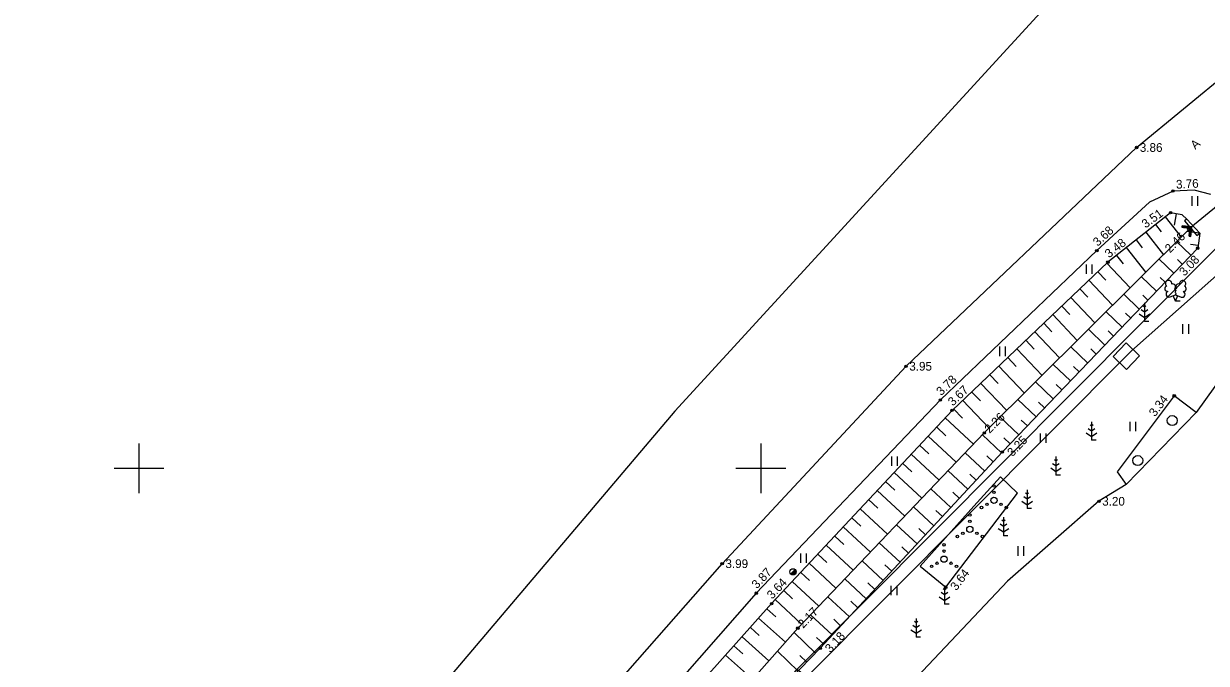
# Model space of a CAD drawing. Extents: x 406937 to 703495, y 6445581 to 6538256.
# Drawn here: x 408890.7 to 408985.8, y 6534934.3 to 6534985.8 of the extents above; entities that cross this region are included whole.
import ezdxf

# ---------------------------------------------------------------- set-up
doc = ezdxf.new("R2010")
doc.units = 0
for name, color, linetype in [('14295G geoalus_H - HALJASTUS', 7, 'Continuous'), ('14295G geoalus_H - KORGUS-EH2000', 7, 'Continuous'), ('14295G geoalus_H - MOOTPIIR', 7, 'Continuous'), ('14295G geoalus_H - PIIR', 7, 'Continuous'), ('14295G geoalus_H - POST', 7, 'Continuous'), ('14295G geoalus_H - PUU', 7, 'Continuous'), ('14295G geoalus_H - RELJEEF', 7, 'Continuous'), ('14295G geoalus_H - TEE', 7, 'Continuous'), ('14295G geoalus_H - TRUUP', 7, 'Continuous'), ('14295G geoalus_H - VORK', 7, 'Continuous'), ('HALJASTUS', 7, 'Continuous'), ('KORGUS-EH2000', 7, 'Continuous'), ('xref_LC4212-2 - Kaevik', 7, 'Continuous'), ('xref_LC4212-2 - Proj_ KP', 7, 'Continuous'), ('xref_LC4212-2 - Proj_ puurimistoru', 7, 'Continuous')]:
    doc.layers.add(name, color=color, linetype=linetype)

# ---------------------------------------------------------------- blocks, each defined once
blk = doc.blocks.new('RING02')
at = {"layer": 'KORGUS-EH2000'}
blk.add_circle((0, 0), 20, dxfattribs=at)
blk = doc.blocks.new('LEHTP2')
at = {"layer": '14295G geoalus_H - PUU'}
for p, q in [((-88, 67), (1, 102)), ((0, 0), (-35, 88)), ((0, 0), (36, 88)), ((76, 0), (0, 0)), ((1, 102), (89, 66))]:
    blk.add_line(p, q, dxfattribs=at)
blk.add_lwpolyline([(1, 201), (-3, 186), (-3, 182), (-1, 176), (3, 169), (4, 165), (1, 158), (-4, 148), (-5, 143), (-4, 140), (-2, 134), (5, 122), (6, 118), (5, 114), (2, 107), (1, 102)], dxfattribs=at)
for centre, radius, start, end in [((-126, 201), 44.8, 111.4304, 274.4987), ((-111, 283), 51.2, 111.5027, 232.5173), ((-111, 283), 51.2, 350.4856, 111.5002), ((-44, 233), 44.8, 308.5041, 111.5725), ((1, 153), 47.5, 66.7655, 111.5015), ((48, 232), 45, 67.7016, 230.5126), ((116, 281), 51.2, 67.6168, 188.6314), ((129, 199), 44.8, 264.6183, 67.6866), ((116, 281), 51.2, 306.5997, 67.6143), ((-105, 112), 47.5, 111.5014, 291.5004), ((107, 110), 47.5, 247.6166, 67.6155)]:
    blk.add_arc(centre, radius, start, end, dxfattribs=at)
blk = doc.blocks.new('MAND1')
at = {"layer": '14295G geoalus_H - PUU'}
for p, q in [((0, 230), (-25, 247)), ((0, 300), (0, 0)), ((25, 247), (0, 230)), ((-85, 118), (0, 61)), ((0, 150), (-53, 186)), ((53, 186), (0, 150)), ((0, 61), (85, 118)), ((72, 0), (0, 0))]:
    blk.add_line(p, q, dxfattribs=at)
blk = doc.blocks.new('PLPOST')
at = {"layer": '14295G geoalus_H - POST'}
blk.add_line((-35, -35), (35, 35), dxfattribs=at)
blk.add_circle((0, 0), 50, dxfattribs=at)
for radius, start, end in [(45, 224.8541, 45.0356), (40, 224.8427, 45.047), (35, 224.8281, 45.0616), (30, 224.8087, 45.081), (25, 224.7814, 45.1083), (20, 224.7406, 45.1491), (15, 224.6725, 45.2172), (10, 224.5363, 45.3534), (5, 224.1278, 45.7619)]:
    blk.add_arc((0, 0), radius, start, end, dxfattribs=at)
blk = doc.blocks.new('VQSA')
at = {"layer": 'HALJASTUS'}
for centre, radius in [((0, 230), 20), ((0, 0), 50), ((0, 130), 20), ((-200, -115), 20), ((-113, -65), 20), ((113, -65), 20), ((200, -115), 20)]:
    blk.add_circle(centre, radius, dxfattribs=at)
blk = doc.blocks.new('TORVAL_1')
at = {"layer": '14295G geoalus_H - TRUUP'}
for p, q in [((-110, 90), (-90, 110)), ((-20, 0), (-110, 90)), ((-109, 89), (-79, 99)), ((-105, 85), (-75, 95)), ((-104, 96), (-83, 103)), ((-101, 81), (-71, 91)), ((0, 0), (-100, 100)), ((-100, -100), (0, 0)), ((-97, 77), (-67, 87)), ((-96, 104), (-87, 107)), ((-93, 73), (-63, 83)), ((20, 0), (-90, 110)), ((-89, 69), (-59, 79)), ((-86, 65), (-55, 75)), ((-82, 61), (-51, 71)), ((-78, 57), (-47, 67)), ((-74, 54), (-43, 64)), ((-70, 50), (-39, 60)), ((-66, 46), (-35, 56)), ((-62, 42), (-31, 52)), ((-58, 38), (-28, 48)), ((-54, 34), (-24, 44)), ((-50, 30), (-20, 40)), ((-46, 26), (-16, 36)), ((-42, 22), (-12, 32)), ((-40, -20), (20, 0)), ((-38, 18), (-8, 28)), ((-34, 14), (-4, 24)), ((-32, -12), (16, 4)), ((-30, 10), (0, 20)), ((-26, 6), (4, 16)), ((-24, -4), (12, 8)), ((-22, 2), (8, 12)), ((-110, -90), (-20, 0)), ((-110, -90), (-50, -70)), ((-110, -90), (-90, -110)), ((-106, -94), (-58, -78)), ((-102, -82), (-42, -63)), ((-102, -98), (-66, -86)), ((-98, -102), (-74, -94)), ((-95, -75), (-35, -55)), ((-94, -106), (-82, -102)), ((-90, -110), (20, 0)), ((-87, -67), (-27, -47)), ((-79, -59), (-19, -39)), ((-71, -51), (-11, -31)), ((-63, -43), (-3, -23)), ((-55, -35), (5, -15)), ((-47, -27), (13, -8))]:
    blk.add_line(p, q, dxfattribs=at)
blk = doc.blocks.new('METS')
at = {"layer": '14295G geoalus_H - HALJASTUS'}
blk.add_circle((0, 0), 80, dxfattribs=at)
blk = doc.blocks.new('HEIN_1')
at = {"layer": '14295G geoalus_H - HALJASTUS'}
for p, q in [((-46, 76), (-46, -76)), ((46, 76), (46, -76))]:
    blk.add_line(p, q, dxfattribs=at)
blk = doc.blocks.new('VKORIS')
at = {"layer": '14295G geoalus_H - VORK'}
for p, q in [((0, 400), (0, -400)), ((-400, 0), (400, 0))]:
    blk.add_line(p, q, dxfattribs=at)

msp = doc.modelspace()

# ---------------------------------------------------------------- linework, layer by layer
at = {"layer": '14295G geoalus_H - HALJASTUS'}
for points in [[(408984.992, 6534954.497), (408983.236, 6534955.825), (408978.661, 6534949.713), (408979.383, 6534948.683)], [(408970.623, 6534947.999), (408969.278, 6534949.301), (408967.133, 6534946.954), (408962.82, 6534942.121), (408964.869, 6534940.428), (408970.623, 6534947.999)]]:
    msp.add_lwpolyline(points, dxfattribs=at)
at = {"layer": '14295G geoalus_H - MOOTPIIR'}
for points in [[(408780.874, 6534739.399), (408793.467, 6534754.925), (408805.757, 6534770.091), (408817.542, 6534784.93), (408829.989, 6534800.083), (408840.771, 6534813.578), (408853.22, 6534828.718), (408866.592, 6534845.275), (408880.081, 6534862.02), (408894.02, 6534879.135), (408907.904, 6534896.157), (408922.136, 6534913.438), (408936.382, 6534930.351), (408946.895, 6534942.325), (408961.676, 6534958.203), (408980.211, 6534975.796), (408987.767, 6534982.028)], [(408989.363, 6534960.563), (408984.992, 6534954.497), (408979.383, 6534948.683), (408977.187, 6534947.344), (408969.83, 6534940.919), (408957.559, 6534927.914), (408948.318, 6534916.891), (408940.959, 6534907.497), (408940.317, 6534905.923), (408939.382, 6534904.533), (408934.561, 6534899.702), (408923.82, 6534887.48), (408910.357, 6534870.558), (408893.021, 6534850.118), (408880.803, 6534835.722), (408866.51, 6534819.066), (408848.275, 6534797.449), (408831.85, 6534778.405), (408815.482, 6534758.473), (408806.122, 6534746.753)]]:
    msp.add_lwpolyline(points, dxfattribs=at)
at = {"layer": '14295G geoalus_H - PIIR'}
for points in [[(409180.71, 6535125.36), (409026.11, 6535027.47), (408977.82, 6534992.49), (408943.09, 6534954.58), (408913.97, 6534920.26), (408898.55, 6534902.08), (408822.1, 6534811.98), (408716.05, 6534677.41)], [(408772.66, 6534708.74), (408903.84, 6534872.52), (408952.91, 6534933.83), (408991.53, 6534972.67), (409190.81, 6535104.65)]]:
    msp.add_lwpolyline(points, dxfattribs=at)
msp.add_lwpolyline([(408991.53, 6534972.67), (408952.91, 6534933.83), (409049.75, 6534854.21), (409045.38, 6534847.6), (409101.04, 6534794.47), (409134.12, 6534777.36), (409251.94, 6534698.09), (409389.29, 6534792.93), (409275.16, 6534982.54), (409292.68, 6534997.07), (409297.64, 6535001.09), (409288.74, 6535021.67), (409254.7, 6535030.92), (409251.18, 6535031.88), (409241.92, 6535034.47), (409190.81, 6535104.65)], close=True, dxfattribs=at)
at = {"layer": '14295G geoalus_H - RELJEEF'}
for p, q in [((408982.521, 6534970.217), (408983.8, 6534968.596)), ((408983.398, 6534970.473), (408983.234, 6534969.551)), ((408980.951, 6534968.979), (408982.372, 6534967.176)), ((408981.736, 6534969.598), (408982.186, 6534969.027)), ((408985.289, 6534968.898), (408984.246, 6534969.04)), ((408980.166, 6534968.36), (408980.663, 6534967.728)), ((408984.58, 6534967.129), (408983.431, 6534968.229)), ((408978.595, 6534967.121), (408979.141, 6534966.429)), ((408979.38, 6534967.741), (408980.945, 6534965.756)), ((408985.154, 6534967.908), (408984.554, 6534967.989)), ((408977.817, 6534966.494), (408979.699, 6534964.515)), ((408983.196, 6534965.684), (408982.013, 6534966.818)), ((408983.888, 6534966.407), (408983.499, 6534966.779)), ((408977.092, 6534965.805), (408977.725, 6534965.14)), ((408981.813, 6534964.24), (408980.595, 6534965.407)), ((408982.504, 6534964.962), (408982.104, 6534965.346)), ((408975.643, 6534964.427), (408976.286, 6534963.751)), ((408976.368, 6534965.116), (408978.281, 6534963.104)), ((408974.918, 6534963.737), (408976.863, 6534961.693)), ((408980.429, 6534962.796), (408979.177, 6534963.996)), ((408981.121, 6534963.518), (408980.709, 6534963.913)), ((408973.469, 6534962.359), (408975.444, 6534960.282)), ((408974.194, 6534963.048), (408974.847, 6534962.361)), ((408979.045, 6534961.352), (408977.759, 6534962.585)), ((408979.737, 6534962.074), (408979.314, 6534962.479)), ((408972.744, 6534961.67), (408973.408, 6534960.972)), ((408972.02, 6534960.981), (408974.026, 6534958.871)), ((408977.662, 6534959.908), (408976.341, 6534961.174)), ((408978.354, 6534960.63), (408977.919, 6534961.046)), ((408970.571, 6534959.603), (408972.608, 6534957.46)), ((408971.295, 6534960.292), (408971.969, 6534959.583)), ((408976.278, 6534958.464), (408974.922, 6534959.763)), ((408976.97, 6534959.186), (408976.524, 6534959.613)), ((408969.846, 6534958.914), (408970.53, 6534958.194)), ((408969.121, 6534958.224), (408971.19, 6534956.049)), ((408974.895, 6534957.02), (408973.504, 6534958.351)), ((408975.586, 6534957.742), (408975.129, 6534958.18)), ((408967.672, 6534956.846), (408969.772, 6534954.638)), ((408968.397, 6534957.535), (408969.091, 6534956.805)), ((408973.511, 6534955.575), (408972.086, 6534956.94)), ((408974.203, 6534956.297), (408973.734, 6534956.747)), ((408966.947, 6534956.157), (408967.653, 6534955.415)), ((408965.498, 6534954.779), (408966.216, 6534954.024)), ((408966.223, 6534955.468), (408968.354, 6534953.227)), ((408972.127, 6534954.131), (408970.668, 6534955.529)), ((408972.819, 6534954.853), (408972.338, 6534955.314)), ((408964.808, 6534954.055), (408967.091, 6534951.925)), ((408970.744, 6534952.687), (408969.25, 6534954.118)), ((408971.435, 6534953.409), (408970.943, 6534953.881)), ((408964.126, 6534953.324), (408964.884, 6534952.616)), ((408962.762, 6534951.862), (408963.514, 6534951.159)), ((408963.444, 6534952.593), (408965.71, 6534950.478)), ((408969.361, 6534951.242), (408967.812, 6534952.679)), ((408970.052, 6534951.965), (408969.548, 6534952.448)), ((408962.079, 6534951.131), (408964.329, 6534949.031)), ((408968.001, 6534949.776), (408966.431, 6534951.232)), ((408968.681, 6534950.509), (408968.161, 6534950.991)), ((408961.397, 6534950.4), (408962.144, 6534949.702)), ((408960.715, 6534949.668), (408962.948, 6534947.584)), ((408966.641, 6534948.309), (408965.049, 6534949.785)), ((408967.321, 6534949.042), (408966.794, 6534949.531)), ((408959.35, 6534948.206), (408961.567, 6534946.138)), ((408960.033, 6534948.937), (408960.774, 6534948.245)), ((408965.281, 6534946.843), (408963.668, 6534948.339)), ((408965.961, 6534947.576), (408965.427, 6534948.071)), ((408958.668, 6534947.475), (408959.404, 6534946.788)), ((408957.986, 6534946.744), (408960.186, 6534944.691)), ((408963.92, 6534945.377), (408962.287, 6534946.892)), ((408964.601, 6534946.11), (408964.06, 6534946.612)), ((408956.621, 6534945.282), (408958.805, 6534943.244)), ((408957.304, 6534946.013), (408958.034, 6534945.331)), ((408962.56, 6534943.911), (408960.906, 6534945.445)), ((408955.939, 6534944.551), (408956.664, 6534943.874)), ((408963.24, 6534944.644), (408962.692, 6534945.152)), ((408955.257, 6534943.819), (408957.424, 6534941.797)), ((408961.2, 6534942.444), (408959.525, 6534943.998)), ((408961.88, 6534943.177), (408961.325, 6534943.692)), ((408953.892, 6534942.357), (408956.043, 6534940.351)), ((408954.575, 6534943.088), (408955.294, 6534942.417)), ((408959.84, 6534940.978), (408958.144, 6534942.551)), ((408953.21, 6534941.626), (408953.924, 6534940.96)), ((408960.52, 6534941.711), (408959.958, 6534942.232)), ((408952.528, 6534940.895), (408954.662, 6534938.904)), ((408958.48, 6534939.512), (408956.763, 6534941.105)), ((408959.16, 6534940.245), (408958.591, 6534940.773)), ((408951.846, 6534940.164), (408952.554, 6534939.503)), ((408957.12, 6534938.045), (408955.381, 6534939.658)), ((408950.49, 6534938.693), (408951.209, 6534938.051)), ((408951.163, 6534939.433), (408953.281, 6534937.457)), ((408957.8, 6534938.779), (408957.224, 6534939.313)), ((408949.824, 6534937.947), (408951.984, 6534936.02)), ((408955.759, 6534936.579), (408954, 6534938.211)), ((408956.44, 6534937.312), (408955.857, 6534937.853)), ((408949.159, 6534937.201), (408949.879, 6534936.558)), ((408954.39, 6534935.121), (408952.668, 6534936.791)), ((408947.827, 6534935.709), (408948.549, 6534935.064)), ((408948.493, 6534936.455), (408950.657, 6534934.523)), ((408955.079, 6534935.846), (408954.489, 6534936.393)), ((408947.161, 6534934.963), (408949.331, 6534933.027)), ((408952.999, 6534933.685), (408951.34, 6534935.293)), ((408953.695, 6534934.403), (408953.131, 6534934.949))]:
    msp.add_line(p, q, dxfattribs=at)
for points in [[(408984.247, 6534970.031), (408983.873, 6534970.388), (408982.947, 6534970.553), (408977.903, 6534966.576), (408965.371, 6534954.658), (408950.866, 6534939.115), (408940.129, 6534927.083), (408926.561, 6534910.229), (408912.01, 6534892.949), (408898.644, 6534875.785), (408884.894, 6534858.755), (408870.943, 6534842.054), (408857.48, 6534825.541), (408845.017, 6534810.032), (408834.168, 6534796.647), (408826.571, 6534787.438), (408826.691, 6534786.01), (408827.177, 6534785.178)], [(408984.417, 6534969.21), (408967.963, 6534952.837), (408952.978, 6534937.14), (408942.405, 6534925.216), (408931.004, 6534911.296), (408928.714, 6534908.422), (408914.363, 6534890.988), (408900.955, 6534873.993), (408887.255, 6534856.855), (408873.28, 6534840.187), (408859.581, 6534823.991), (408847.052, 6534808.408), (408836.285, 6534794.999), (408827.982, 6534784.996)], [(408985.289, 6534968.898), (408985.125, 6534967.698), (408969.424, 6534951.31), (408954.778, 6534935.521), (408943.524, 6534923.909), (408933.55, 6534911.545), (408937.034, 6534910.046), (408940.959, 6534907.497)]]:
    msp.add_lwpolyline(points, dxfattribs=at)
at = {"layer": '14295G geoalus_H - TEE'}
msp.add_lwpolyline([(408986.175, 6534972.004), (408984.83, 6534972.374), (408983.145, 6534972.293), (408981.249, 6534971.391), (408977.014, 6534967.501), (408964.436, 6534955.49), (408949.632, 6534939.951), (408939.111, 6534927.962), (408925.114, 6534911.28), (408910.853, 6534893.807), (408897.098, 6534876.907), (408883.209, 6534859.762), (408869.499, 6534843.016), (408856.088, 6534826.556), (408843.588, 6534811.067), (408832.774, 6534797.749), (408824.893, 6534787.989), (408825.454, 6534786.586), (408822.644, 6534783.756), (408821.887, 6534784.153), (408820.871, 6534782.92), (408808.576, 6534767.801), (408796.322, 6534752.588), (408783.831, 6534736.849)], dxfattribs=at)
at = {"layer": '14295G geoalus_H - TRUUP'}
msp.add_line((408990.67, 6534974.378), (408984.582, 6534969.351), dxfattribs=at)
msp.add_lwpolyline([(408984.069, 6534969.905), (408985.051, 6534968.707), (408985.289, 6534968.898), (408984.247, 6534970.031)], close=True, dxfattribs=at)
at = {"layer": 'xref_LC4212-2 - Kaevik'}
msp.add_lwpolyline([(408978.33, 6534958.999), (408979.374, 6534960.076), (408980.451, 6534959.033), (408979.408, 6534957.955)], close=True, dxfattribs=at)
at = {"layer": 'xref_LC4212-2 - Proj_ KP'}
msp.add_lwpolyline([(408777.795, 6534715.951), (408901.573, 6534870.49), (408903.1, 6534873.034), (408909.239, 6534877.666), (408929.85, 6534903.418), (408938.062, 6534913.678), (408944.742, 6534922.025), (408953.657, 6534933.163), (408979.797, 6534959.452), (408998.682, 6534976.207), (409185.143, 6535099.697), (409198.949, 6535102.502), (409199.507, 6535102.4), (409200.037, 6535101.839), (409200.037, 6535101.839)], dxfattribs=at)
at = {"layer": 'xref_LC4212-2 - Proj_ puurimistoru'}
msp.add_lwpolyline([(408998.682, 6534976.207), (408979.797, 6534959.452)], dxfattribs=at)

# ---------------------------------------------------------------- block references
at = {"layer": '14295G geoalus_H - HALJASTUS', "xscale": 0.005, "yscale": 0.005}
for name, p in [('HEIN_1', (408984.875, 6534971.498)), ('HEIN_1', (408976.379, 6534966.006)), ('HEIN_1', (408984.144, 6534961.204)), ('HEIN_1', (408969.414, 6534959.399)), ('METS', (408983.074, 6534953.837)), ('HEIN_1', (408972.687, 6534952.423)), ('HEIN_1', (408979.903, 6534953.35)), ('HEIN_1', (408960.729, 6534950.569)), ('METS', (408980.308, 6534950.621)), ('VQSA', (408968.745, 6534947.419)), ('VQSA', (408966.806, 6534945.087)), ('VQSA', (408964.731, 6534942.688)), ('HEIN_1', (408970.884, 6534943.348)), ('HEIN_1', (408953.417, 6534942.763)), ('HEIN_1', (408960.694, 6534940.165))]:
    msp.add_blockref(name, p, dxfattribs=at)
at = {"layer": '14295G geoalus_H - KORGUS-EH2000', "xscale": 0.005, "yscale": 0.005}
for p in [(408980.211, 6534975.796), (408983.145, 6534972.293), (408982.947, 6534970.553), (408984.417, 6534969.21), (408977.014, 6534967.501), (408985.125, 6534967.698), (408977.903, 6534966.576), (408961.676, 6534958.203), (408983.236, 6534955.825), (408964.436, 6534955.49), (408965.371, 6534954.658), (408967.963, 6534952.837), (408969.424, 6534951.31), (408977.187, 6534947.344), (408946.895, 6534942.325), (408964.869, 6534940.428), (408949.632, 6534939.951), (408950.866, 6534939.115), (408952.978, 6534937.14), (408954.778, 6534935.521)]:
    msp.add_blockref('RING02', p, dxfattribs=at)
at = {"layer": '14295G geoalus_H - POST', "xscale": 0.005, "yscale": 0.005}
msp.add_blockref('PLPOST', (408952.593, 6534941.671), dxfattribs=at)
at = {"layer": '14295G geoalus_H - PUU', "xscale": 0.005, "yscale": 0.005}
for name, p in [('LEHTP2', (408983.338, 6534963.442)), ('MAND1', (408980.839, 6534961.816)), ('MAND1', (408976.592, 6534952.246)), ('MAND1', (408973.728, 6534949.439)), ('MAND1', (408971.406, 6534946.761)), ('MAND1', (408969.511, 6534944.577)), ('MAND1', (408964.774, 6534939.068)), ('MAND1', (408962.49, 6534936.429))]:
    msp.add_blockref(name, p, dxfattribs=at)
at = {"layer": '14295G geoalus_H - TRUUP', "xscale": 0.005, "yscale": 0.005000000000000001, "rotation": 38.63320928697766}
msp.add_blockref('TORVAL_1', (408984.582, 6534969.351), dxfattribs=at)
at = {"layer": '14295G geoalus_H - VORK', "xscale": 0.005, "yscale": 0.005}
for p in [(408900, 6534950), (408950, 6534950)]:
    msp.add_blockref('VKORIS', p, dxfattribs=at)

# ---------------------------------------------------------------- texts
at = {"layer": '14295G geoalus_H - KORGUS-EH2000'}
for s, p in [(' 3.86', (408980.211, 6534975.446)), (' 3.95', (408961.676, 6534957.853)), (' 3.20', (408977.187, 6534946.994)), (' 3.99', (408946.895, 6534941.975))]:
    msp.add_text(s, height=0.7, dxfattribs=at).set_placement(p)
for s, rotation, p in [(' 3.76', 2.7683, (408983.136, 6534972.467)), (' 3.51', 35.98437, (408980.728, 6534969.119)), (' 3.68', 42.56596, (408976.896, 6534967.63)), (' 2.46', 44.8581, (408982.709, 6534967.097)), (' 3.48', 38.25416, (408977.795, 6534966.713)), (' 3.08', 46.22628, (408983.882, 6534965.216)), (' 3.78', 43.67972, (408964.315, 6534955.617)), (' 3.67', 43.56074, (408965.251, 6534954.785)), (' 3.34', 52.91618, (408981.536, 6534953.888)), (' 2.26', 44.8581, (408968.21, 6534952.589)), (' 3.25', 46.22628, (408970.056, 6534950.705)), (' 3.87', 46.38719, (408949.505, 6534940.072)), (' 3.64', 52.76762, (408965.566, 6534939.899)), (' 3.64', 46.98017, (408950.738, 6534939.234)), (' 2.17', 46.33012, (408953.231, 6534936.899)), (' 3.18', 47.14994, (408955.419, 6534934.926))]:
    msp.add_text(s, height=0.7, rotation=rotation, dxfattribs=at).set_placement(p)
at = {"layer": '14295G geoalus_H - TEE'}
msp.add_text('A', height=0.7, rotation=42.02434, dxfattribs=at).set_placement((408984.93, 6534975.598))

doc.saveas('drawing.dxf')
